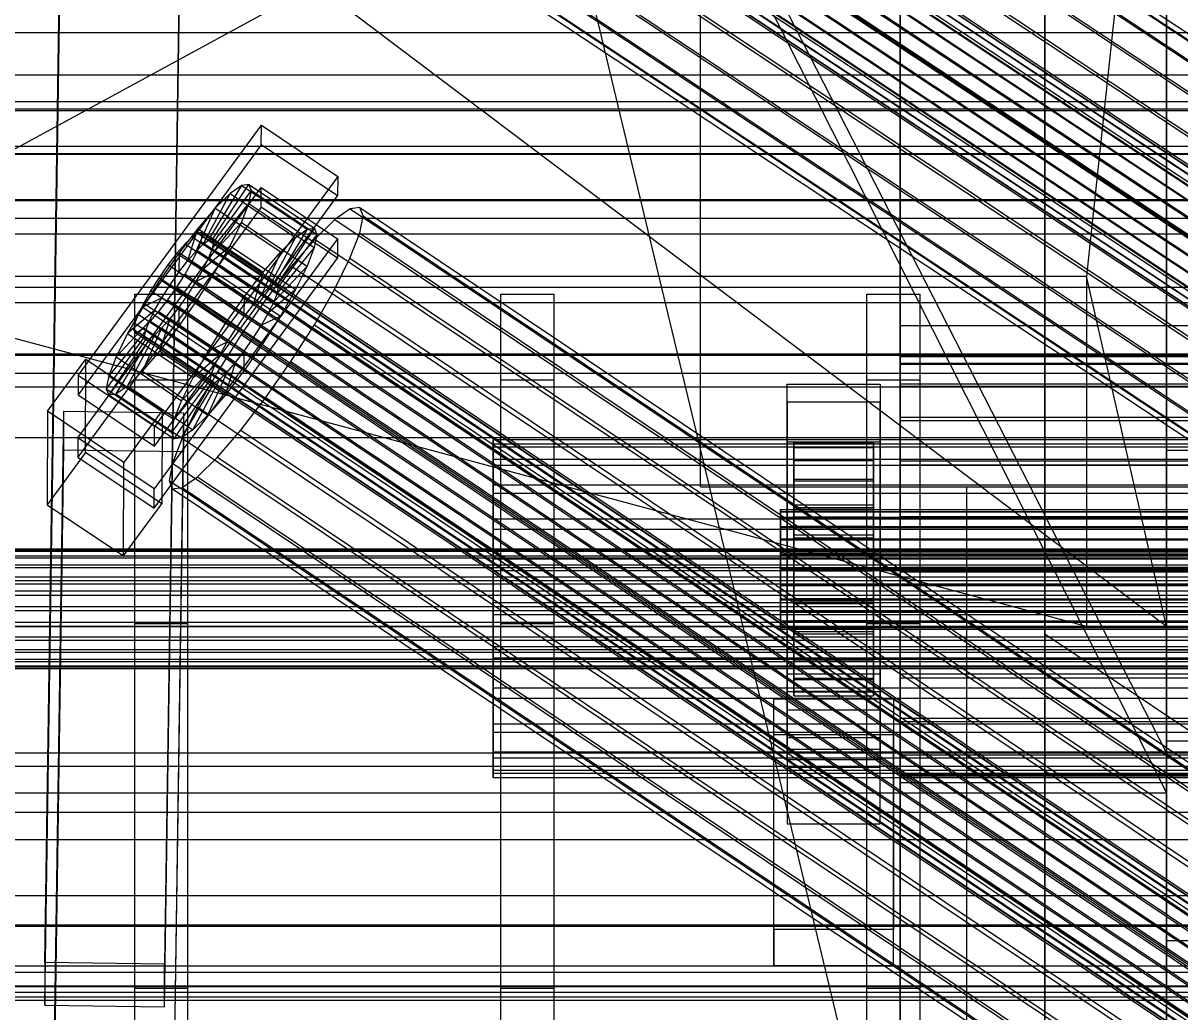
# Model space of a CAD drawing. Header units: millimetres. Extents: x -191664 to 191490, y -197311 to 10263.
# Drawn here: x -381.8 to -208, y -30528.9 to -30380.3 of the extents above; entities that cross this region are included whole.
import ezdxf

# ---------------------------------------------------------------- set-up
doc = ezdxf.new("R2010")
doc.units = ezdxf.units.MM
for name, color, linetype, lineweight in [('COTAS_USUARIO', 1, 'Continuous', 0), ('frontal_briquetadora', 7, 'Continuous', 0), ('frontal_C01', 7, 'Continuous', 0), ('frontal_C02', 7, 'Continuous', 0), ('frontal_C03', 7, 'Continuous', 0), ('frontal_mezcladora', 7, 'Continuous', 0), ('frontal_secador', 7, 'Continuous', 0), ('frontal_tolva', 7, 'Continuous', 0), ('frontal_tolva-C01', 7, 'Continuous', 0)]:
    doc.layers.add(name, color=color, linetype=linetype, lineweight=lineweight)
doc.dimstyles.new('PLANTA_100', dxfattribs={"dimtxt": 250, "dimasz": 150, "dimexe": 150, "dimexo": 80, "dimgap": 100, "dimtad": 1, "dimtih": 1, "dimtoh": 1, "dimdec": 1, "dimdsep": 46, "dimcen": 0.09, "dimclrd": 1, "dimclre": 1, "dimclrt": 1, "dimadec": 0, "dimazin": 0, "dimtfac": 1, "dimtdec": 4, "dimtofl": 0, "dimtmove": 0, "dimatfit": 3, "dimfxl": 1, "dimtolj": 1, "dimtzin": 0, "dimarcsym": 0})

# ---------------------------------------------------------------- blocks, each defined once
blk = doc.blocks.new('*D108')
at = {"layer": 'COTAS_USUARIO', "color": 1, "lineweight": -2, "transparency": 16777216}
for p, q in [((-80, -30400), (-1350, -30400)), ((-1200, -31850), (-1200, -30550)), ((-80, -32000), (-1350, -32000))]:
    blk.add_line(p, q, dxfattribs=at)
at = {"layer": 'COTAS_USUARIO', "color": 1, "transparency": 16777216}
for points in [[(-1225, -30550), (-1175, -30550), (-1200, -30400)], [(-1225, -31850), (-1175, -31850), (-1200, -32000)]]:
    blk.add_solid(points, dxfattribs=at)
at = {"layer": 'Defpoints', "color": 0, "transparency": 16777216}
for p in [(-1200, -30400), (0, -30400), (0, -32000)]:
    blk.add_point(p, dxfattribs=at)
blk = doc.blocks.new('*D109')
at = {"layer": 'COTAS_USUARIO', "color": 1, "lineweight": -2, "transparency": 16777216}
for p, q in [((-80, -28700), (-1350, -28700)), ((-1200, -31850), (-1200, -28850)), ((-80, -32000), (-1350, -32000))]:
    blk.add_line(p, q, dxfattribs=at)
at = {"layer": 'COTAS_USUARIO', "color": 1, "transparency": 16777216}
for points in [[(-1225, -28850), (-1175, -28850), (-1200, -28700)], [(-1225, -31850), (-1175, -31850), (-1200, -32000)]]:
    blk.add_solid(points, dxfattribs=at)
at = {"layer": 'Defpoints', "color": 0, "transparency": 16777216}
for p in [(-1200, -28700), (0, -28700), (0, -32000)]:
    blk.add_point(p, dxfattribs=at)
blk = doc.blocks.new('*D110')
at = {"layer": 'COTAS_USUARIO', "color": 1, "lineweight": -2, "transparency": 16777216}
for p, q in [((-80, -30350), (-1350, -30350)), ((-1200, -31850), (-1200, -30500)), ((-80, -32000), (-1350, -32000))]:
    blk.add_line(p, q, dxfattribs=at)
at = {"layer": 'COTAS_USUARIO', "color": 1, "transparency": 16777216}
for points in [[(-1225, -30500), (-1175, -30500), (-1200, -30350)], [(-1225, -31850), (-1175, -31850), (-1200, -32000)]]:
    blk.add_solid(points, dxfattribs=at)
at = {"layer": 'Defpoints', "color": 0, "transparency": 16777216}
for p in [(-1200, -30350), (0, -30350), (0, -32000)]:
    blk.add_point(p, dxfattribs=at)
blk = doc.blocks.new('*D111')
at = {"layer": 'COTAS_USUARIO', "color": 1, "lineweight": -2, "transparency": 16777216}
for p, q in [((-80, -27700), (-1350, -27700)), ((-1200, -31850), (-1200, -27850)), ((-80, -32000), (-1350, -32000))]:
    blk.add_line(p, q, dxfattribs=at)
at = {"layer": 'COTAS_USUARIO', "color": 1, "transparency": 16777216}
for points in [[(-1225, -27850), (-1175, -27850), (-1200, -27700)], [(-1225, -31850), (-1175, -31850), (-1200, -32000)]]:
    blk.add_solid(points, dxfattribs=at)
at = {"layer": 'Defpoints', "color": 0, "transparency": 16777216}
for p in [(-1200, -27700), (0, -27700), (0, -32000)]:
    blk.add_point(p, dxfattribs=at)
blk = doc.blocks.new('*D121')
at = {"layer": 'COTAS_USUARIO', "color": 1, "lineweight": -2, "transparency": 16777216}
for p, q in [((-80, -29000), (-1350, -29000)), ((-1200, -31850), (-1200, -29150)), ((-80, -32000), (-1350, -32000))]:
    blk.add_line(p, q, dxfattribs=at)
at = {"layer": 'COTAS_USUARIO', "color": 1, "transparency": 16777216}
for points in [[(-1225, -29150), (-1175, -29150), (-1200, -29000)], [(-1225, -31850), (-1175, -31850), (-1200, -32000)]]:
    blk.add_solid(points, dxfattribs=at)
at = {"layer": 'Defpoints', "color": 0, "transparency": 16777216}
for p in [(-1200, -29000), (0, -29000), (0, -32000)]:
    blk.add_point(p, dxfattribs=at)

msp = doc.modelspace()

# ---------------------------------------------------------------- linework, layer by layer
at = {"layer": 'frontal_briquetadora', "color": 9, "true_color": 0xb9c3c2}
for p, q in [((-430, -29820), (-223.45, -30680)), ((-210, -30680), (-210, -29820)), ((-430, -30060), (-210, -30490)), ((-430, -30060), (-210, -30496)), ((-210, -30060), (-210, -30490)), ((-210, -30060), (-210, -30496)), ((-210, -30680), (-210, -30260)), ((-210, -30496), (-210, -30260)), ((-210, -30471), (-430, -30305)), ((-210, -30305), (-418, -30418.33)), ((-210, -30305), (-222, -30418.33)), ((-210, -30471), (-210, -30305)), ((-210, -30680), (-210, -30305)), ((-210, -30305), (-210, -30496)), ((-210, -30365.89), (-210, -30381.1)), ((-210, -30381.1), (-210, -30394.76)), ((-210, -30394.76), (-210, -30406.68)), ((-430, -30407), (-188, -30407)), ((-210, -30406.68), (-210, -30416.67)), ((-210, -30416.67), (-210, -30424.6)), ((-418, -30418.33), (-222, -30418.33)), ((-222, -30471), (-418, -30418.33)), ((-222, -30418.33), (-222, -30471)), ((-210, -30471), (-222, -30418.33)), ((-210, -30424.6), (-210, -30430.35)), ((-210, -30430.35), (-210, -30433.83)), ((-210, -30433.83), (-210, -30435)), ((-430, -30471), (-210, -30471)), ((-210, -30471), (-418, -30471)), ((-222, -30471), (-418, -30471)), ((-222, -30471), (-210, -30471)), ((-210, -30471), (-210, -30680)), ((-210, -30471), (-210, -30496)), ((-210, -30490), (-430, -30490)), ((-430, -30496), (-210, -30496)), ((-210, -30496), (-210, -30680))]:
    msp.add_line(p, q, dxfattribs=at)
at = {"layer": 'frontal_briquetadora', "color": 8, "true_color": 0x6d7b83}
for p, q in [((-210, -30444.48), (-160, -30444.48)), ((-210, -30474.48), (-210, -30444.48)), ((-210, -30474.48), (-160, -30474.48)), ((-210, -30488.15), (-160, -30488.15)), ((-210, -30518.15), (-210, -30488.15)), ((-210, -30518.15), (-160, -30518.15))]:
    msp.add_line(p, q, dxfattribs=at)
at = {"layer": 'frontal_C01', "color": 251, "true_color": 0x586d65}
for p, q in [((-250, -28680.37), (-250, -31735.76)), ((-250, -31740.5), (-250, -28685.1))]:
    msp.add_line(p, q, dxfattribs=at)
at = {"layer": 'frontal_C01', "color": 252, "true_color": 0x83939a}
for p, q in [((-332.63, -30299.32), (-148.32, -30421.66)), ((-331.18, -30299.32), (-146.87, -30421.65)), ((-334.94, -30300.77), (-150.63, -30423.1)), ((-330.69, -30300.75), (-146.38, -30423.08)), ((-337.95, -30303.56), (-153.64, -30425.89)), ((-331.2, -30303.53), (-146.89, -30425.86)), ((-341.46, -30307.5), (-157.15, -30429.83)), ((-332.66, -30307.46), (-148.35, -30429.79)), ((-160.92, -30434.65), (-345.23, -30312.32)), ((-334.98, -30312.27), (-150.67, -30434.6)), ((-349, -30317.7), (-164.69, -30440.03)), ((-338, -30317.65), (-153.69, -30439.98)), ((-352.52, -30323.27), (-168.21, -30445.6)), ((-341.52, -30323.21), (-157.21, -30445.54)), ((-355.54, -30328.64), (-171.23, -30450.97)), ((-345.29, -30328.59), (-160.98, -30450.92)), ((-357.86, -30333.46), (-173.55, -30455.79)), ((-349.06, -30333.41), (-164.75, -30455.74)), ((-359.33, -30337.39), (-175.02, -30459.72)), ((-352.57, -30337.35), (-168.26, -30459.68)), ((-359.83, -30340.16), (-175.52, -30462.49)), ((-355.58, -30340.14), (-171.28, -30462.47)), ((-359.34, -30341.59), (-175.03, -30463.93)), ((-357.89, -30341.59), (-173.58, -30463.92))]:
    msp.add_line(p, q, dxfattribs=at)
at = {"layer": 'frontal_C01', "color": 9, "true_color": 0xbac6cb}
for p, q in [((-355.53, -30303.18), (-141.73, -30445.09)), ((-355.02, -30303.18), (-141.22, -30445.08)), ((-357.42, -30304.68), (-143.62, -30446.59)), ((-356.35, -30303.69), (-142.55, -30445.6)), ((-355.02, -30304.67), (-141.22, -30446.58)), ((-354.84, -30303.69), (-141.04, -30445.59)), ((-358.66, -30306.08), (-144.86, -30447.98)), ((-355.54, -30306.06), (-141.74, -30447.97)), ((-146.2, -30449.69), (-360, -30307.79)), ((-356.36, -30307.77), (-142.56, -30449.67)), ((-361.33, -30309.69), (-147.53, -30451.6)), ((-357.43, -30309.67), (-143.64, -30451.58)), ((-362.58, -30311.66), (-148.78, -30453.57)), ((-358.68, -30311.65), (-144.88, -30453.55)), ((-363.65, -30313.57), (-149.85, -30455.47)), ((-360.02, -30313.55), (-146.22, -30455.46)), ((-364.47, -30315.28), (-150.67, -30457.18)), ((-361.35, -30315.26), (-147.55, -30457.16)), ((-364.99, -30316.67), (-151.19, -30458.57)), ((-362.6, -30316.66), (-148.8, -30458.56)), ((-365.17, -30317.65), (-151.37, -30459.56)), ((-364.99, -30318.16), (-151.2, -30460.06)), ((-364.48, -30318.16), (-150.68, -30460.06)), ((-363.66, -30317.64), (-149.86, -30459.55))]:
    msp.add_line(p, q, dxfattribs=at)
at = {"layer": 'frontal_C01', "color": 139, "true_color": 0x354b57}
for p, q in [((-378.51, -30521.49), (-375.64, -30329.54)), ((-357.65, -30329.78), (-360.51, -30521.73)), ((-378.51, -30527.89), (-375.64, -30335.94)), ((-360.51, -30528.13), (-357.65, -30336.19)), ((-425, -30515.81), (425, -30515.81)), ((-360.51, -30521.73), (-378.51, -30521.49)), ((-378.51, -30521.49), (-378.51, -30527.89)), ((-360.51, -30528.13), (-360.51, -30521.73)), ((425, -30527.17), (-425, -30527.17)), ((-378.51, -30527.89), (-360.51, -30528.13))]:
    msp.add_line(p, q, dxfattribs=at)
at = {"layer": 'frontal_C01', "color": 139, "true_color": 0x345e4e}
for p, q in [((-228.3, -30363.01), (-228.3, -30675.19)), ((-228.3, -30680.88), (-228.3, -30368.7)), ((-228.3, -30368.7), (-130, -30433.94))]:
    msp.add_line(p, q, dxfattribs=at)
at = {"layer": 'frontal_C02', "color": 251, "true_color": 0x586d65}
for p, q in [((-250, -28976.99), (-250, -31767.54)), ((-250, -31772.31), (-250, -28981.77))]:
    msp.add_line(p, q, dxfattribs=at)
at = {"layer": 'frontal_C02', "color": 139, "true_color": 0x345e4e}
for p, q in [((-228.3, -30187.3), (-228.3, -30472.12)), ((-228.3, -30477.86), (-228.3, -30193.04)), ((-130, -30537.97), (-228.3, -30472.12)), ((-228.3, -30472.12), (-228.3, -30756.94)), ((-228.3, -30472.12), (-228.3, -30477.86)), ((-228.3, -30762.68), (-228.3, -30477.86)), ((-228.3, -30477.86), (-130, -30543.72))]:
    msp.add_line(p, q, dxfattribs=at)
at = {"layer": 'frontal_C02', "color": 139, "true_color": 0x354b57}
for p, q in [((-373.5, -30433.28), (-345.97, -30395.68)), ((-345.98, -30398.61), (-345.97, -30395.68)), ((-345.97, -30395.68), (-334.5, -30403.37)), ((-345.98, -30398.61), (-373.51, -30436.2)), ((-334.51, -30406.29), (-345.98, -30398.61)), ((-334.5, -30403.37), (-362.03, -30440.96)), ((-334.5, -30403.37), (-334.51, -30406.29)), ((-373.54, -30442.63), (-346.01, -30405.04)), ((-346.02, -30407.96), (-346.01, -30405.04)), ((-346.01, -30405.04), (-334.54, -30412.72)), ((-362.04, -30443.88), (-334.51, -30406.29)), ((-346.02, -30407.96), (-373.55, -30445.55)), ((-334.55, -30415.64), (-346.02, -30407.96)), ((-334.54, -30412.72), (-362.07, -30450.31)), ((-334.54, -30412.72), (-334.55, -30415.64)), ((-362.08, -30453.23), (-334.55, -30415.64)), ((-378.09, -30438.66), (-372.35, -30430.83)), ((-372.41, -30444.86), (-372.35, -30430.83)), ((-372.35, -30430.83), (-360.88, -30438.52)), ((-373.5, -30433.28), (-373.51, -30436.2)), ((-362.03, -30440.96), (-373.5, -30433.28)), ((-373.51, -30436.2), (-362.04, -30443.88)), ((-378.51, -30632.41), (-375.64, -30438.64)), ((-378.09, -30438.66), (-378.14, -30452.69)), ((-366.62, -30446.35), (-378.09, -30438.66)), ((-375.64, -30444.49), (-375.64, -30438.64)), ((-375.64, -30438.64), (-357.65, -30438.89)), ((-360.88, -30438.52), (-366.62, -30446.35)), ((-360.88, -30438.52), (-360.94, -30452.54)), ((-357.65, -30438.89), (-360.51, -30632.65)), ((-357.65, -30438.89), (-357.65, -30444.73)), ((-362.04, -30443.88), (-362.03, -30440.96)), ((-373.54, -30442.63), (-373.55, -30445.55)), ((-362.07, -30450.31), (-373.54, -30442.63)), ((-378.51, -30638.26), (-375.64, -30444.49)), ((-372.41, -30444.86), (-378.14, -30452.69)), ((-357.65, -30444.73), (-375.64, -30444.49)), ((-373.55, -30445.55), (-362.08, -30453.23)), ((-360.94, -30452.54), (-372.41, -30444.86)), ((-360.51, -30638.5), (-357.65, -30444.73)), ((-366.68, -30460.38), (-366.62, -30446.35)), ((-362.08, -30453.23), (-362.07, -30450.31)), ((-366.68, -30460.38), (-360.94, -30452.54)), ((-378.14, -30452.69), (-366.68, -30460.38))]:
    msp.add_line(p, q, dxfattribs=at)
at = {"layer": 'frontal_C02', "color": 155, "true_color": 0x617580}
for p, q in [((-353.89, -30412.96), (-348.92, -30404.72)), ((-353.38, -30412.89), (-347.84, -30404.57)), ((-353.21, -30413.33), (-347.47, -30405.5)), ((-348.92, -30404.72), (-350.65, -30405.93)), ((-347.84, -30404.57), (-348.92, -30404.72)), ((-348.92, -30404.72), (-339.09, -30411.3)), ((-347.85, -30407.45), (-347.47, -30405.5)), ((-347.84, -30404.57), (-338.01, -30411.16)), ((-347.47, -30405.5), (-347.84, -30404.57)), ((-347.47, -30405.5), (-337.64, -30412.09)), ((-354.71, -30413.54), (-350.65, -30405.93)), ((-350.65, -30405.93), (-352.9, -30408.13)), ((-350.65, -30405.93), (-340.82, -30412.52)), ((-355.78, -30414.58), (-352.9, -30408.13)), ((-352.9, -30408.13), (-355.53, -30411.17)), ((-353.38, -30414.25), (-347.85, -30407.45)), ((-352.9, -30408.13), (-343.07, -30414.72)), ((-348.94, -30410.27), (-347.85, -30407.45)), ((-347.85, -30407.45), (-338.02, -30414.03)), ((-353.9, -30415.59), (-348.94, -30410.27)), ((-350.68, -30413.79), (-348.94, -30410.27)), ((-348.94, -30410.27), (-339.11, -30416.86)), ((-355.53, -30411.17), (-358.34, -30414.83)), ((-357.02, -30416.02), (-355.53, -30411.17)), ((-355.53, -30411.17), (-345.7, -30417.75)), ((-340.82, -30412.52), (-344.88, -30420.12)), ((-339.09, -30411.3), (-344.06, -30419.55)), ((-338.01, -30411.16), (-343.55, -30419.48)), ((-337.64, -30412.09), (-343.38, -30419.92)), ((-343.07, -30414.72), (-340.82, -30412.52)), ((-340.82, -30412.52), (-339.09, -30411.3)), ((-339.09, -30411.3), (-338.01, -30411.16)), ((-337.64, -30412.09), (-338.02, -30414.03)), ((-338.01, -30411.16), (-337.64, -30412.09)), ((-355.78, -30414.58), (-354.71, -30413.54)), ((-354.72, -30417.26), (-350.68, -30413.79)), ((-354.71, -30413.54), (-353.89, -30412.96)), ((-344.88, -30420.12), (-354.71, -30413.54)), ((-353.38, -30414.25), (-353.9, -30415.59)), ((-353.89, -30412.96), (-353.38, -30412.89)), ((-344.06, -30419.55), (-353.89, -30412.96)), ((-343.55, -30419.48), (-353.38, -30412.89)), ((-353.38, -30412.89), (-353.21, -30413.33)), ((-353.21, -30413.33), (-353.38, -30414.25)), ((-343.55, -30420.84), (-353.38, -30414.25)), ((-343.38, -30419.92), (-353.21, -30413.33)), ((-352.94, -30417.75), (-350.68, -30413.79)), ((-350.68, -30413.79), (-340.85, -30420.37)), ((-338.02, -30414.03), (-343.55, -30420.84)), ((-338.02, -30414.03), (-339.11, -30416.86)), ((-358.34, -30414.83), (-361.17, -30418.87)), ((-358.34, -30414.83), (-358.36, -30417.75)), ((-358.36, -30417.75), (-357.02, -30416.02)), ((-348.52, -30421.42), (-358.34, -30414.83)), ((-357.02, -30416.02), (-355.78, -30414.58)), ((-347.19, -30422.6), (-357.02, -30416.02)), ((-345.95, -30421.17), (-355.78, -30414.58)), ((-353.9, -30415.59), (-354.72, -30417.26)), ((-344.07, -30422.18), (-353.9, -30415.59)), ((-343.07, -30414.72), (-345.95, -30421.17)), ((-345.7, -30417.75), (-343.07, -30414.72)), ((-359.69, -30419.67), (-358.36, -30417.75)), ((-358.36, -30417.75), (-348.53, -30424.34)), ((-354.72, -30417.26), (-355.8, -30419.14)), ((-355.8, -30419.14), (-352.94, -30417.75)), ((-355.57, -30421.9), (-352.94, -30417.75)), ((-344.9, -30423.84), (-354.72, -30417.26)), ((-352.94, -30417.75), (-343.11, -30424.34)), ((-348.52, -30421.42), (-345.7, -30417.75)), ((-345.7, -30417.75), (-347.19, -30422.6)), ((-339.11, -30416.86), (-344.07, -30422.18)), ((-339.11, -30416.86), (-340.85, -30420.37)), ((-361.17, -30418.87), (-363.8, -30423.01)), ((-359.69, -30419.67), (-361.17, -30418.87)), ((-361.17, -30418.87), (-351.34, -30425.46)), ((-355.8, -30419.14), (-357.04, -30421.1)), ((-345.97, -30425.72), (-355.8, -30419.14)), ((-344.06, -30419.55), (-344.88, -30420.12)), ((-343.55, -30419.48), (-344.06, -30419.55)), ((-343.38, -30419.92), (-343.55, -30419.48)), ((-360.94, -30421.63), (-359.69, -30419.67)), ((-349.86, -30426.25), (-359.69, -30419.67)), ((-357.04, -30421.1), (-358.38, -30423.01)), ((-357.04, -30421.1), (-355.57, -30421.9)), ((-347.21, -30427.68), (-357.04, -30421.1)), ((-345.95, -30421.17), (-347.19, -30422.6)), ((-344.88, -30420.12), (-345.95, -30421.17)), ((-340.85, -30420.37), (-344.9, -30423.84)), ((-344.07, -30422.18), (-343.55, -30420.84)), ((-343.55, -30420.84), (-343.38, -30419.92)), ((-340.85, -30420.37), (-343.11, -30424.34)), ((-363.8, -30423.01), (-366.06, -30426.98)), ((-360.94, -30421.63), (-363.8, -30423.01)), ((-363.8, -30423.01), (-353.97, -30429.6)), ((-362.01, -30423.51), (-360.94, -30421.63)), ((-351.11, -30428.21), (-360.94, -30421.63)), ((-358.38, -30423.01), (-359.71, -30424.75)), ((-358.39, -30425.94), (-355.57, -30421.9)), ((-358.38, -30423.01), (-358.39, -30425.94)), ((-348.55, -30429.6), (-358.38, -30423.01)), ((-355.57, -30421.9), (-345.74, -30428.48)), ((-351.34, -30425.46), (-348.52, -30421.42)), ((-348.53, -30424.34), (-348.52, -30421.42)), ((-347.19, -30422.6), (-348.53, -30424.34)), ((-344.9, -30423.84), (-344.07, -30422.18)), ((-362.01, -30423.51), (-366.06, -30426.98)), ((-362.83, -30425.17), (-362.01, -30423.51)), ((-352.18, -30430.09), (-362.01, -30423.51)), ((-359.71, -30424.75), (-361.21, -30429.6)), ((-359.71, -30424.75), (-360.96, -30426.18)), ((-349.88, -30431.33), (-359.71, -30424.75)), ((-348.53, -30424.34), (-349.86, -30426.25)), ((-345.97, -30425.72), (-344.9, -30423.84)), ((-343.11, -30424.34), (-345.97, -30425.72)), ((-343.11, -30424.34), (-345.74, -30428.48)), ((-363.35, -30426.51), (-368.89, -30433.32)), ((-362.83, -30425.17), (-367.79, -30430.49)), ((-360.96, -30426.18), (-363.84, -30432.63)), ((-363.53, -30427.43), (-363.35, -30426.51)), ((-363.35, -30426.51), (-362.83, -30425.17)), ((-353.52, -30433.1), (-363.35, -30426.51)), ((-353, -30431.76), (-362.83, -30425.17)), ((-360.96, -30426.18), (-362.03, -30427.23)), ((-361.21, -30429.6), (-358.39, -30425.94)), ((-351.13, -30432.77), (-360.96, -30426.18)), ((-358.39, -30425.94), (-348.56, -30432.52)), ((-353.97, -30429.6), (-351.34, -30425.46)), ((-351.34, -30425.46), (-349.86, -30426.25)), ((-349.86, -30426.25), (-351.11, -30428.21)), ((-347.21, -30427.68), (-345.97, -30425.72)), ((-363.53, -30427.43), (-369.27, -30435.26)), ((-363.36, -30427.87), (-368.9, -30436.19)), ((-362.84, -30427.8), (-367.82, -30436.05)), ((-366.06, -30426.98), (-367.79, -30430.49)), ((-362.03, -30427.23), (-366.09, -30434.83)), ((-366.06, -30426.98), (-356.23, -30433.56)), ((-363.36, -30427.87), (-363.53, -30427.43)), ((-353.7, -30434.02), (-363.53, -30427.43)), ((-362.84, -30427.8), (-363.36, -30427.87)), ((-353.53, -30434.46), (-363.36, -30427.87)), ((-362.03, -30427.23), (-362.84, -30427.8)), ((-353.01, -30434.39), (-362.84, -30427.8)), ((-352.2, -30433.81), (-362.03, -30427.23)), ((-353.97, -30429.6), (-351.11, -30428.21)), ((-351.11, -30428.21), (-352.18, -30430.09)), ((-348.55, -30429.6), (-347.21, -30427.68)), ((-345.74, -30428.48), (-347.21, -30427.68)), ((-363.84, -30432.63), (-361.21, -30429.6)), ((-361.21, -30429.6), (-351.38, -30436.18)), ((-356.23, -30433.56), (-353.97, -30429.6)), ((-349.88, -30431.33), (-348.55, -30429.6)), ((-345.74, -30428.48), (-348.56, -30432.52)), ((-348.56, -30432.52), (-348.55, -30429.6)), ((-367.79, -30430.49), (-368.89, -30433.32)), ((-367.79, -30430.49), (-357.96, -30437.08)), ((-357.96, -30437.08), (-353, -30431.76)), ((-356.23, -30433.56), (-352.18, -30430.09)), ((-353, -30431.76), (-353.52, -30433.1)), ((-352.18, -30430.09), (-353, -30431.76)), ((-351.38, -30436.18), (-349.88, -30431.33)), ((-351.13, -30432.77), (-349.88, -30431.33)), ((-368.89, -30433.32), (-369.27, -30435.26)), ((-368.89, -30433.32), (-359.06, -30439.9)), ((-366.09, -30434.83), (-363.84, -30432.63)), ((-363.84, -30432.63), (-354.01, -30439.22)), ((-359.06, -30439.9), (-353.52, -30433.1)), ((-354.01, -30439.22), (-351.13, -30432.77)), ((-353.52, -30433.1), (-353.7, -30434.02)), ((-352.2, -30433.81), (-351.13, -30432.77)), ((-348.56, -30432.52), (-351.38, -30436.18)), ((-367.82, -30436.05), (-366.09, -30434.83)), ((-366.09, -30434.83), (-356.26, -30441.42)), ((-359.44, -30441.85), (-353.7, -30434.02)), ((-359.07, -30442.78), (-353.53, -30434.46)), ((-357.99, -30442.63), (-353.01, -30434.39)), ((-357.96, -30437.08), (-356.23, -30433.56)), ((-356.26, -30441.42), (-352.2, -30433.81)), ((-353.7, -30434.02), (-353.53, -30434.46)), ((-353.53, -30434.46), (-353.01, -30434.39)), ((-353.01, -30434.39), (-352.2, -30433.81)), ((-369.27, -30435.26), (-368.9, -30436.19)), ((-369.27, -30435.26), (-359.44, -30441.85)), ((-368.9, -30436.19), (-367.82, -30436.05)), ((-368.9, -30436.19), (-359.07, -30442.78)), ((-367.82, -30436.05), (-357.99, -30442.63)), ((-351.38, -30436.18), (-354.01, -30439.22)), ((-359.06, -30439.9), (-357.96, -30437.08)), ((-359.44, -30441.85), (-359.06, -30439.9)), ((-354.01, -30439.22), (-356.26, -30441.42)), ((-359.07, -30442.78), (-359.44, -30441.85)), ((-356.26, -30441.42), (-357.99, -30442.63)), ((-357.99, -30442.63), (-359.07, -30442.78))]:
    msp.add_line(p, q, dxfattribs=at)
at = {"layer": 'frontal_C02', "color": 252, "true_color": 0x83939a}
for p, q in [((-332.63, -30408.22), (-334.94, -30409.85)), ((-331.18, -30408.03), (-332.63, -30408.22)), ((-332.63, -30408.22), (-148.32, -30531.71)), ((-330.69, -30409.27), (-331.18, -30408.03)), ((-331.18, -30408.03), (-146.87, -30531.51)), ((-334.94, -30409.85), (-337.95, -30412.79)), ((-334.94, -30409.85), (-150.63, -30533.33)), ((-331.2, -30411.87), (-330.69, -30409.27)), ((-330.69, -30409.27), (-146.38, -30532.75)), ((-332.66, -30415.65), (-331.2, -30411.87)), ((-331.2, -30411.87), (-146.89, -30535.35)), ((-337.95, -30412.79), (-341.46, -30416.84)), ((-337.95, -30412.79), (-153.64, -30536.27)), ((-334.98, -30420.35), (-332.66, -30415.65)), ((-332.66, -30415.65), (-148.35, -30539.13)), ((-341.46, -30416.84), (-345.23, -30421.74)), ((-341.46, -30416.84), (-157.15, -30540.33)), ((-338, -30425.65), (-334.98, -30420.35)), ((-334.98, -30420.35), (-150.67, -30543.83)), ((-345.23, -30421.74), (-349, -30427.14)), ((-160.92, -30545.22), (-345.23, -30421.74)), ((-341.52, -30431.19), (-338, -30425.65)), ((-338, -30425.65), (-153.69, -30549.13)), ((-349, -30427.14), (-352.52, -30432.68)), ((-349, -30427.14), (-164.69, -30550.63)), ((-345.29, -30436.59), (-341.52, -30431.19)), ((-341.52, -30431.19), (-157.21, -30554.67)), ((-352.52, -30432.68), (-355.54, -30437.98)), ((-352.52, -30432.68), (-168.21, -30556.17)), ((-349.06, -30441.48), (-345.29, -30436.59)), ((-345.29, -30436.59), (-160.98, -30560.07)), ((-355.54, -30437.98), (-357.86, -30442.68)), ((-355.54, -30437.98), (-171.23, -30561.46)), ((-352.57, -30445.54), (-349.06, -30441.48)), ((-349.06, -30441.48), (-164.75, -30564.97)), ((-357.86, -30442.68), (-359.33, -30446.46)), ((-357.86, -30442.68), (-173.55, -30566.16)), ((-311.15, -30444), (-311.15, -30442.91)), ((-311.15, -30442.91), (-311.15, -30443.54)), ((-311.15, -30442.91), (311.15, -30442.91)), ((-311.15, -30443.54), (-311.15, -30445.87)), ((-311.15, -30443.54), (311.15, -30443.54)), ((-355.58, -30448.48), (-352.57, -30445.54)), ((-352.57, -30445.54), (-168.26, -30569.02)), ((-311.15, -30446.75), (-311.15, -30444)), ((-311.15, -30444), (311.15, -30444)), ((-359.33, -30446.46), (-359.83, -30449.06)), ((-359.33, -30446.46), (-175.02, -30569.94)), ((-311.15, -30445.87), (-311.15, -30449.72)), ((-311.15, -30445.87), (311.15, -30445.87)), ((-311.15, -30450.97), (-311.15, -30446.75)), ((-311.15, -30446.75), (311.15, -30446.75)), ((-359.83, -30449.06), (-359.34, -30450.3)), ((-359.83, -30449.06), (-175.52, -30572.54)), ((-357.89, -30450.1), (-355.58, -30448.48)), ((-355.58, -30448.48), (-171.28, -30571.96)), ((-359.34, -30450.3), (-357.89, -30450.1)), ((-359.34, -30450.3), (-175.03, -30573.78)), ((-357.89, -30450.1), (-173.58, -30573.59)), ((-311.15, -30449.72), (-311.15, -30454.83)), ((-311.15, -30449.72), (311.15, -30449.72)), ((-311.15, -30456.36), (-311.15, -30450.97)), ((-311.15, -30450.97), (311.15, -30450.97)), ((-311.15, -30454.83), (-311.15, -30460.87)), ((-311.15, -30454.83), (311.15, -30454.83)), ((-311.15, -30462.57), (-311.15, -30456.36)), ((-311.15, -30456.36), (311.15, -30456.36)), ((-311.15, -30460.87), (-311.15, -30467.41)), ((311.15, -30460.87), (-311.15, -30460.87)), ((-311.15, -30469.17), (-311.15, -30462.57)), ((-311.15, -30462.57), (311.15, -30462.57)), ((-311.15, -30467.41), (-311.15, -30474.01)), ((-311.15, -30467.41), (311.15, -30467.41)), ((-311.15, -30475.71), (-311.15, -30469.17)), ((-311.15, -30469.17), (311.15, -30469.17)), ((-311.15, -30474.01), (-311.15, -30480.22)), ((-311.15, -30474.01), (311.15, -30474.01)), ((-311.15, -30481.75), (-311.15, -30475.71)), ((-311.15, -30475.71), (311.15, -30475.71)), ((-311.15, -30480.22), (-311.15, -30485.62)), ((-311.15, -30480.22), (311.15, -30480.22)), ((-311.15, -30486.87), (-311.15, -30481.75)), ((-311.15, -30481.75), (311.15, -30481.75)), ((-311.15, -30485.62), (-311.15, -30489.83)), ((-311.15, -30485.62), (311.15, -30485.62)), ((-311.15, -30490.72), (-311.15, -30486.87)), ((-311.15, -30486.87), (311.15, -30486.87)), ((-311.15, -30489.83), (-311.15, -30492.58)), ((-311.15, -30489.83), (311.15, -30489.83)), ((-311.15, -30493.04), (-311.15, -30490.72)), ((-311.15, -30490.72), (311.15, -30490.72)), ((-311.15, -30492.58), (-311.15, -30493.68)), ((-311.15, -30492.58), (311.15, -30492.58)), ((-311.15, -30493.68), (-311.15, -30493.04)), ((-311.15, -30493.04), (311.15, -30493.04)), ((-311.15, -30493.68), (311.15, -30493.68))]:
    msp.add_line(p, q, dxfattribs=at)
at = {"layer": 'frontal_C02', "color": 9, "true_color": 0xbac6cb}
for p, q in [((-356.35, -30412.44), (-357.42, -30413.48)), ((-355.53, -30411.87), (-356.35, -30412.44)), ((-356.35, -30412.44), (-142.55, -30555.68)), ((-355.02, -30411.8), (-355.53, -30411.87)), ((-355.53, -30411.87), (-141.73, -30555.11)), ((-354.84, -30412.24), (-355.02, -30411.8)), ((-355.02, -30411.8), (-141.22, -30555.04)), ((-355.02, -30413.16), (-354.84, -30412.24)), ((-354.84, -30412.24), (-141.04, -30555.48)), ((-357.42, -30413.48), (-358.66, -30414.92)), ((-357.42, -30413.48), (-143.62, -30556.72)), ((-355.54, -30414.5), (-355.02, -30413.16)), ((-355.02, -30413.16), (-141.22, -30556.4)), ((-358.66, -30414.92), (-360, -30416.65)), ((-358.66, -30414.92), (-144.86, -30558.16)), ((-356.36, -30416.16), (-355.54, -30414.5)), ((-355.54, -30414.5), (-141.74, -30557.74)), ((-360, -30416.65), (-361.33, -30418.57)), ((-146.2, -30559.9), (-360, -30416.65)), ((-357.43, -30418.04), (-356.36, -30416.16)), ((-356.36, -30416.16), (-142.56, -30559.4)), ((-361.33, -30418.57), (-362.58, -30420.53)), ((-361.33, -30418.57), (-147.53, -30561.81)), ((-358.68, -30420), (-357.43, -30418.04)), ((-357.43, -30418.04), (-143.64, -30561.28)), ((-362.58, -30420.53), (-363.65, -30422.41)), ((-362.58, -30420.53), (-148.78, -30563.77)), ((-360.02, -30421.92), (-358.68, -30420)), ((-358.68, -30420), (-144.88, -30563.24)), ((-363.65, -30422.41), (-364.47, -30424.07)), ((-363.65, -30422.41), (-149.85, -30565.65)), ((-361.35, -30423.65), (-360.02, -30421.92)), ((-360.02, -30421.92), (-146.22, -30565.16)), ((-364.47, -30424.07), (-364.99, -30425.41)), ((-364.47, -30424.07), (-150.67, -30567.32)), ((-362.6, -30425.09), (-361.35, -30423.65)), ((-361.35, -30423.65), (-147.55, -30566.89)), ((-364.99, -30425.41), (-365.17, -30426.33)), ((-365.17, -30426.33), (-364.99, -30426.77)), ((-365.17, -30426.33), (-151.37, -30569.58)), ((-364.99, -30425.41), (-151.19, -30568.65)), ((-364.48, -30426.7), (-363.66, -30426.13)), ((-363.66, -30426.13), (-362.6, -30425.09)), ((-363.66, -30426.13), (-149.86, -30569.37)), ((-362.6, -30425.09), (-148.8, -30568.33)), ((-364.99, -30426.77), (-364.48, -30426.7)), ((-364.99, -30426.77), (-151.2, -30570.02)), ((-364.48, -30426.7), (-150.68, -30569.95)), ((-440, -30459.3), (440, -30459.3)), ((-440, -30459.52), (440, -30459.52)), ((-440, -30459.68), (440, -30459.68)), ((-440, -30460.35), (440, -30460.35)), ((-440, -30460.66), (440, -30460.66)), ((-440, -30461.71), (440, -30461.71)), ((-440, -30462.15), (440, -30462.15)), ((-440, -30463.52), (440, -30463.52)), ((-440, -30464.07), (440, -30464.07)), ((440, -30465.66), (-440, -30465.66)), ((-440, -30466.27), (440, -30466.27)), ((-440, -30467.98), (440, -30467.98)), ((-440, -30468.6), (440, -30468.6)), ((-440, -30470.32), (440, -30470.32)), ((-440, -30470.92), (440, -30470.92)), ((-440, -30472.52), (440, -30472.52)), ((-440, -30473.06), (440, -30473.06)), ((-440, -30474.43), (440, -30474.43)), ((-440, -30474.87), (440, -30474.87)), ((-440, -30475.92), (440, -30475.92)), ((-440, -30476.24), (440, -30476.24)), ((-440, -30476.9), (440, -30476.9)), ((-440, -30477.06), (440, -30477.06)), ((-440, -30477.29), (440, -30477.29))]:
    msp.add_line(p, q, dxfattribs=at)
at = {"layer": 'frontal_C03', "color": 251, "true_color": 0x586d65}
for p, q in [((-250, -28596.31), (-250, -31246.31)), ((-250, -31251.12), (-250, -28601.12))]:
    msp.add_line(p, q, dxfattribs=at)
at = {"layer": 'frontal_C03', "color": 139, "true_color": 0x345e4e}
for p, q in [((-250, -30425.81), (-250, -30161.89)), ((-250, -30431.59), (-250, -30167.67)), ((-250, -30689.74), (-250, -30425.81)), ((0, -30425.81), (-250, -30425.81)), ((-250, -30425.81), (-250, -30431.59)), ((-250, -30695.51), (-250, -30431.59)), ((-250, -30431.59), (0, -30431.59))]:
    msp.add_line(p, q, dxfattribs=at)
at = {"layer": 'frontal_C03', "color": 252, "true_color": 0x83939a}
for p, q in [((-250, -30431.59), (-250, -30430.41)), ((-250, -30430.41), (-250, -30431.41)), ((-250, -30430.41), (250, -30430.41)), ((-250, -30431.41), (-250, -30434.52)), ((-250, -30431.41), (250, -30431.41)), ((-250, -30434.87), (-250, -30431.59)), ((-250, -30431.59), (250, -30431.59)), ((-250, -30434.52), (-250, -30439.54)), ((-250, -30434.52), (250, -30434.52)), ((-250, -30440.03), (-250, -30434.87)), ((-250, -30434.87), (250, -30434.87)), ((-250, -30439.54), (-250, -30446.11)), ((-250, -30439.54), (250, -30439.54)), ((-250, -30446.71), (-250, -30440.03)), ((-250, -30440.03), (250, -30440.03)), ((-250, -30446.11), (-250, -30453.79)), ((-250, -30446.11), (250, -30446.11)), ((-250, -30454.46), (-250, -30446.71)), ((-250, -30446.71), (250, -30446.71)), ((-250, -30453.79), (-250, -30462.06)), ((250, -30453.79), (-250, -30453.79)), ((-250, -30462.76), (-250, -30454.46)), ((-250, -30454.46), (250, -30454.46)), ((-250, -30462.06), (-250, -30470.35)), ((-250, -30462.06), (250, -30462.06)), ((-250, -30471.03), (-250, -30462.76)), ((-250, -30462.76), (250, -30462.76)), ((-250, -30470.35), (-250, -30478.11)), ((-250, -30470.35), (250, -30470.35)), ((-250, -30478.71), (-250, -30471.03)), ((-250, -30471.03), (250, -30471.03)), ((-250, -30478.11), (-250, -30484.79)), ((-250, -30478.11), (250, -30478.11)), ((-250, -30485.28), (-250, -30478.71)), ((-250, -30478.71), (250, -30478.71)), ((-250, -30484.79), (-250, -30489.95)), ((-250, -30484.79), (250, -30484.79)), ((-250, -30490.29), (-250, -30485.28)), ((-250, -30485.28), (250, -30485.28)), ((-250, -30489.95), (-250, -30493.23)), ((-250, -30489.95), (250, -30489.95)), ((-250, -30493.41), (-250, -30490.29)), ((-250, -30490.29), (250, -30490.29)), ((-250, -30493.23), (-250, -30494.41)), ((-250, -30493.23), (250, -30493.23)), ((-250, -30494.41), (-250, -30493.41)), ((-250, -30493.41), (250, -30493.41)), ((-250, -30494.41), (250, -30494.41))]:
    msp.add_line(p, q, dxfattribs=at)
at = {"layer": 'frontal_C03', "color": 139, "true_color": 0x354b57}
for p, q in [((-267, -30437.3), (-267, -30434.6)), ((-267, -30434.6), (-253, -30434.6)), ((-267, -30480.83), (-267, -30434.6)), ((-253, -30434.6), (-253, -30437.3)), ((-253, -30434.6), (-253, -30480.83)), ((-253, -30437.3), (-267, -30437.3)), ((-267, -30437.3), (-267, -30483.52)), ((-253, -30483.52), (-253, -30437.3)), ((-267, -30445.91), (-267, -30443.22)), ((-267, -30443.22), (-253, -30443.22)), ((-267, -30489.45), (-267, -30443.22)), ((-253, -30443.22), (-253, -30445.91)), ((-253, -30443.22), (-253, -30489.45)), ((-253, -30445.91), (-267, -30445.91)), ((-267, -30445.91), (-267, -30492.14)), ((-253, -30492.14), (-253, -30445.91)), ((-267, -30491.02), (-267, -30478.1)), ((-267, -30478.1), (-253, -30478.1)), ((-267, -30487.73), (-267, -30478.1)), ((-253, -30478.1), (-253, -30491.02)), ((-253, -30478.1), (-253, -30487.73)), ((-269, -30487.25), (-269, -30481.87)), ((-269, -30481.87), (-251, -30481.87)), ((-269, -30516.54), (-269, -30481.87)), ((-253, -30480.83), (-267, -30480.83)), ((-267, -30480.83), (-267, -30483.52)), ((-253, -30483.52), (-253, -30480.83)), ((-251, -30481.87), (-251, -30487.25)), ((-251, -30481.87), (-251, -30516.54)), ((-267, -30483.52), (-253, -30483.52)), ((-251, -30487.25), (-269, -30487.25)), ((-269, -30521.92), (-269, -30487.25)), ((-251, -30521.92), (-251, -30487.25)), ((-253, -30487.73), (-267, -30487.73)), ((-267, -30487.73), (-267, -30500.65)), ((-253, -30500.65), (-253, -30487.73)), ((-253, -30489.45), (-267, -30489.45)), ((-267, -30489.45), (-267, -30492.14)), ((-253, -30492.14), (-253, -30489.45)), ((-253, -30491.02), (-267, -30491.02)), ((-267, -30491.02), (-267, -30500.65)), ((-267, -30492.14), (-253, -30492.14)), ((-253, -30500.65), (-253, -30491.02)), ((-267, -30500.65), (-253, -30500.65)), ((-450, -30511.43), (450, -30511.43)), ((-251, -30516.54), (-269, -30516.54)), ((-269, -30516.54), (-269, -30521.92)), ((-251, -30521.92), (-251, -30516.54)), ((-269, -30521.92), (-251, -30521.92)), ((450, -30522.98), (-450, -30522.98)), ((450, -30525.11), (-450, -30525.11))]:
    msp.add_line(p, q, dxfattribs=at)
at = {"layer": 'frontal_C03', "color": 155, "true_color": 0x617580}
for p, q in [((-266, -30453.41), (-266, -30443.41)), ((-266, -30443.41), (-266, -30444)), ((-266, -30443.41), (-254, -30443.41)), ((-266, -30444.11), (-266, -30443.41)), ((-254, -30444), (-254, -30443.41)), ((-254, -30443.41), (-254, -30453.41)), ((-254, -30443.41), (-254, -30444.11)), ((-266, -30453.69), (-266, -30444)), ((-266, -30444), (-266, -30445.85)), ((-266, -30444), (-254, -30444)), ((-266, -30453.74), (-266, -30444.11)), ((-266, -30444.11), (-254, -30444.11)), ((-266, -30446.06), (-266, -30444.11)), ((-254, -30445.85), (-254, -30444)), ((-254, -30444), (-254, -30453.69)), ((-254, -30444.11), (-254, -30453.74)), ((-254, -30444.11), (-254, -30446.06)), ((-266, -30454.57), (-266, -30445.85)), ((-266, -30445.85), (-266, -30448.83)), ((-266, -30445.85), (-254, -30445.85)), ((-266, -30454.66), (-266, -30446.06)), ((-266, -30446.06), (-254, -30446.06)), ((-266, -30449.12), (-266, -30446.06)), ((-254, -30448.83), (-254, -30445.85)), ((-254, -30445.85), (-254, -30454.57)), ((-254, -30446.06), (-254, -30454.66)), ((-254, -30446.06), (-254, -30449.12)), ((-266, -30455.98), (-266, -30448.83)), ((-266, -30448.83), (-266, -30452.73)), ((-266, -30448.83), (-254, -30448.83)), ((-266, -30456.11), (-266, -30449.12)), ((-266, -30449.12), (-254, -30449.12)), ((-266, -30453.09), (-266, -30449.12)), ((-254, -30452.73), (-254, -30448.83)), ((-254, -30448.83), (-254, -30455.98)), ((-254, -30449.12), (-254, -30456.11)), ((-254, -30449.12), (-254, -30453.09)), ((-266, -30457.82), (-266, -30452.73)), ((-266, -30452.73), (-266, -30457.29)), ((-266, -30452.73), (-254, -30452.73)), ((-266, -30457.99), (-266, -30453.09)), ((-266, -30453.09), (-254, -30453.09)), ((-266, -30457.69), (-266, -30453.09)), ((-266, -30453.69), (-266, -30453.41)), ((-254, -30453.41), (-266, -30453.41)), ((-266, -30453.41), (-266, -30453.74)), ((-266, -30454.57), (-266, -30453.69)), ((-254, -30453.69), (-266, -30453.69)), ((-254, -30453.74), (-266, -30453.74)), ((-266, -30453.74), (-266, -30454.66)), ((-254, -30457.29), (-254, -30452.73)), ((-254, -30452.73), (-254, -30457.82)), ((-254, -30453.09), (-254, -30457.99)), ((-254, -30453.09), (-254, -30457.69)), ((-254, -30453.41), (-254, -30453.69)), ((-254, -30453.74), (-254, -30453.41)), ((-254, -30453.69), (-254, -30454.57)), ((-254, -30454.66), (-254, -30453.74)), ((-266, -30455.98), (-266, -30454.57)), ((-254, -30454.57), (-266, -30454.57)), ((-254, -30454.66), (-266, -30454.66)), ((-266, -30454.66), (-266, -30456.11)), ((-266, -30457.82), (-266, -30455.98)), ((-254, -30455.98), (-266, -30455.98)), ((-254, -30454.57), (-254, -30455.98)), ((-254, -30456.11), (-254, -30454.66)), ((-254, -30455.98), (-254, -30457.82)), ((-254, -30456.11), (-266, -30456.11)), ((-266, -30456.11), (-266, -30457.99)), ((-266, -30457.29), (-266, -30459.98)), ((-254, -30457.29), (-266, -30457.29)), ((-266, -30457.29), (-266, -30462.2)), ((-266, -30460.17), (-266, -30457.69)), ((-266, -30457.69), (-254, -30457.69)), ((-266, -30462.62), (-266, -30457.69)), ((-266, -30459.98), (-266, -30457.82)), ((-254, -30457.82), (-266, -30457.82)), ((-254, -30457.99), (-254, -30456.11)), ((-254, -30459.98), (-254, -30457.29)), ((-254, -30462.2), (-254, -30457.29)), ((-254, -30457.69), (-254, -30460.17)), ((-254, -30457.69), (-254, -30462.62)), ((-254, -30457.82), (-254, -30459.98)), ((-254, -30457.99), (-266, -30457.99)), ((-266, -30457.99), (-266, -30460.17)), ((-254, -30460.17), (-254, -30457.99)), ((-266, -30459.98), (-254, -30459.98)), ((-266, -30462.31), (-266, -30459.98)), ((-254, -30460.17), (-266, -30460.17)), ((-266, -30460.17), (-266, -30462.51)), ((-254, -30459.98), (-254, -30462.31)), ((-254, -30462.51), (-254, -30460.17)), ((-266, -30462.31), (-266, -30462.2)), ((-266, -30462.2), (-266, -30467.13)), ((-266, -30462.2), (-254, -30462.2)), ((-266, -30464.64), (-266, -30462.31)), ((-254, -30462.31), (-266, -30462.31)), ((-266, -30462.51), (-266, -30462.62)), ((-254, -30462.51), (-266, -30462.51)), ((-266, -30462.51), (-266, -30464.83)), ((-266, -30462.62), (-254, -30462.62)), ((-266, -30467.53), (-266, -30462.62)), ((-254, -30467.13), (-254, -30462.2)), ((-254, -30462.2), (-254, -30462.31)), ((-254, -30462.31), (-254, -30464.64)), ((-254, -30462.62), (-254, -30462.51)), ((-254, -30464.83), (-254, -30462.51)), ((-254, -30462.62), (-254, -30467.53)), ((-266, -30466.82), (-266, -30464.64)), ((-266, -30464.64), (-266, -30467.13)), ((-254, -30464.64), (-266, -30464.64)), ((-254, -30467.13), (-254, -30464.64)), ((-254, -30464.64), (-254, -30466.82)), ((-266, -30464.83), (-266, -30467.53)), ((-254, -30464.83), (-266, -30464.83)), ((-266, -30464.83), (-266, -30466.99)), ((-254, -30467.53), (-254, -30464.83)), ((-254, -30466.99), (-254, -30464.83)), ((-266, -30468.7), (-266, -30466.82)), ((-266, -30466.82), (-266, -30471.73)), ((-254, -30466.82), (-266, -30466.82)), ((-266, -30466.99), (-266, -30472.09)), ((-254, -30466.99), (-266, -30466.99)), ((-266, -30466.99), (-266, -30468.84)), ((-266, -30467.13), (-266, -30471.73)), ((-266, -30467.13), (-254, -30467.13)), ((-266, -30467.53), (-254, -30467.53)), ((-266, -30472.09), (-266, -30467.53)), ((-254, -30471.73), (-254, -30466.82)), ((-254, -30466.82), (-254, -30468.7)), ((-254, -30472.09), (-254, -30466.99)), ((-254, -30468.84), (-254, -30466.99)), ((-254, -30471.73), (-254, -30467.13)), ((-254, -30467.53), (-254, -30472.09)), ((-266, -30470.15), (-266, -30468.7)), ((-266, -30468.7), (-266, -30475.7)), ((-254, -30468.7), (-266, -30468.7)), ((-266, -30468.84), (-266, -30475.99)), ((-254, -30468.84), (-266, -30468.84)), ((-266, -30468.84), (-266, -30470.25)), ((-254, -30475.7), (-254, -30468.7)), ((-254, -30468.7), (-254, -30470.15)), ((-254, -30475.99), (-254, -30468.84)), ((-254, -30470.25), (-254, -30468.84)), ((-266, -30471.08), (-266, -30470.15)), ((-266, -30470.15), (-266, -30478.76)), ((-254, -30470.15), (-266, -30470.15)), ((-266, -30470.25), (-266, -30478.97)), ((-254, -30470.25), (-266, -30470.25)), ((-266, -30470.25), (-266, -30471.13)), ((-266, -30471.41), (-266, -30471.08)), ((-266, -30471.08), (-266, -30480.71)), ((-254, -30471.08), (-266, -30471.08)), ((-266, -30471.13), (-266, -30480.81)), ((-254, -30471.13), (-266, -30471.13)), ((-266, -30471.13), (-266, -30471.41)), ((-266, -30471.41), (-266, -30481.41)), ((-254, -30471.41), (-266, -30471.41)), ((-266, -30471.73), (-266, -30475.7)), ((-266, -30471.73), (-254, -30471.73)), ((-254, -30478.76), (-254, -30470.15)), ((-254, -30470.15), (-254, -30471.08)), ((-254, -30478.97), (-254, -30470.25)), ((-254, -30471.13), (-254, -30470.25)), ((-254, -30480.71), (-254, -30471.08)), ((-254, -30471.08), (-254, -30471.41)), ((-254, -30480.81), (-254, -30471.13)), ((-254, -30471.41), (-254, -30471.13)), ((-254, -30481.41), (-254, -30471.41)), ((-254, -30475.7), (-254, -30471.73)), ((-266, -30472.09), (-254, -30472.09)), ((-266, -30475.99), (-266, -30472.09)), ((-254, -30472.09), (-254, -30475.99)), ((-266, -30475.7), (-266, -30478.76)), ((-266, -30475.7), (-254, -30475.7)), ((-266, -30475.99), (-254, -30475.99)), ((-266, -30478.97), (-266, -30475.99)), ((-254, -30478.76), (-254, -30475.7)), ((-254, -30475.99), (-254, -30478.97)), ((-266, -30478.76), (-266, -30480.71)), ((-266, -30478.76), (-254, -30478.76)), ((-266, -30478.97), (-254, -30478.97)), ((-266, -30480.81), (-266, -30478.97)), ((-254, -30480.71), (-254, -30478.76)), ((-254, -30478.97), (-254, -30480.81)), ((-266, -30480.71), (-266, -30481.41)), ((-266, -30480.71), (-254, -30480.71)), ((-266, -30480.81), (-254, -30480.81)), ((-266, -30481.41), (-266, -30480.81)), ((-266, -30481.41), (-254, -30481.41)), ((-254, -30481.41), (-254, -30480.71)), ((-254, -30480.81), (-254, -30481.41))]:
    msp.add_line(p, q, dxfattribs=at)
at = {"layer": 'frontal_C03', "color": 9, "true_color": 0xbac6cb}
for p, q in [((-268, -30453.74), (-268, -30453.41)), ((-268, -30453.41), (-268, -30453.69)), ((-268, -30453.41), (268, -30453.41)), ((-268, -30453.69), (-268, -30454.57)), ((-268, -30453.69), (268, -30453.69)), ((-268, -30454.66), (-268, -30453.74)), ((-268, -30453.74), (268, -30453.74)), ((-268, -30454.57), (-268, -30455.98)), ((-268, -30454.57), (268, -30454.57)), ((-268, -30456.11), (-268, -30454.66)), ((-268, -30454.66), (268, -30454.66)), ((-268, -30455.98), (-268, -30457.82)), ((-268, -30455.98), (268, -30455.98)), ((-268, -30457.99), (-268, -30456.11)), ((-268, -30456.11), (268, -30456.11)), ((-268, -30457.82), (-268, -30459.98)), ((-268, -30457.82), (268, -30457.82)), ((-268, -30460.17), (-268, -30457.99)), ((-268, -30457.99), (268, -30457.99)), ((-268, -30459.98), (-268, -30462.31)), ((268, -30459.98), (-268, -30459.98)), ((-268, -30462.51), (-268, -30460.17)), ((-268, -30460.17), (268, -30460.17)), ((-268, -30462.31), (-268, -30464.64)), ((-268, -30462.31), (268, -30462.31)), ((-268, -30464.83), (-268, -30462.51)), ((-268, -30462.51), (268, -30462.51)), ((-268, -30464.64), (-268, -30466.82)), ((-268, -30464.64), (268, -30464.64)), ((-268, -30466.99), (-268, -30464.83)), ((-268, -30464.83), (268, -30464.83)), ((-268, -30466.82), (-268, -30468.7)), ((-268, -30466.82), (268, -30466.82)), ((-268, -30468.84), (-268, -30466.99)), ((-268, -30466.99), (268, -30466.99)), ((-268, -30468.7), (-268, -30470.15)), ((-268, -30468.7), (268, -30468.7)), ((-268, -30470.25), (-268, -30468.84)), ((-268, -30468.84), (268, -30468.84)), ((-268, -30470.15), (-268, -30471.08)), ((-268, -30470.15), (268, -30470.15)), ((-268, -30471.13), (-268, -30470.25)), ((-268, -30470.25), (268, -30470.25)), ((-268, -30471.08), (-268, -30471.41)), ((-268, -30471.08), (268, -30471.08)), ((-268, -30471.41), (-268, -30471.13)), ((-268, -30471.13), (268, -30471.13)), ((-268, -30471.41), (268, -30471.41))]:
    msp.add_line(p, q, dxfattribs=at)
at = {"layer": 'frontal_mezcladora', "color": 250, "true_color": 0x33393d}
for p, q in [((-280, -30450), (-280, -30020)), ((-365, -30433.91), (-365, -30421.05)), ((-365, -30421.05), (-357, -30421.05)), ((-357, -30433.91), (-357, -30421.05)), ((-310, -30433.91), (-310, -30421.05)), ((-310, -30421.05), (-302, -30421.05)), ((-302, -30433.91), (-302, -30421.05)), ((-255, -30433.91), (-255, -30421.05)), ((-255, -30421.05), (-247, -30421.05)), ((-247, -30433.91), (-247, -30421.05)), ((-420, -30435), (240, -30435)), ((-365, -30470.53), (-365, -30433.91)), ((-365, -30433.91), (-357, -30433.91)), ((-357, -30470.53), (-357, -30433.91)), ((-310, -30470.53), (-310, -30433.91)), ((-310, -30433.91), (-302, -30433.91)), ((-302, -30470.53), (-302, -30433.91)), ((-255, -30470.53), (-255, -30433.91)), ((-255, -30433.91), (-247, -30433.91)), ((-247, -30470.53), (-247, -30433.91)), ((-420, -30442.59), (240, -30442.59)), ((-280, -30450), (280, -30450)), ((-420, -30464.6), (240, -30464.6)), ((-365, -30525.35), (-365, -30470.53)), ((-365, -30470.53), (-357, -30470.53)), ((-357, -30525.35), (-357, -30470.53)), ((-310, -30525.35), (-310, -30470.53)), ((-310, -30470.53), (-302, -30470.53)), ((-302, -30525.35), (-302, -30470.53)), ((-255, -30525.35), (-255, -30470.53)), ((-255, -30470.53), (-247, -30470.53)), ((-247, -30525.35), (-247, -30470.53)), ((-420, -30498.89), (240, -30498.89)), ((-365, -30590), (-365, -30525.35)), ((-365, -30525.35), (-357, -30525.35)), ((-357, -30590), (-357, -30525.35)), ((-310, -30590), (-310, -30525.35)), ((-310, -30525.35), (-302, -30525.35)), ((-302, -30590), (-302, -30525.35)), ((-255, -30590), (-255, -30525.35)), ((-255, -30525.35), (-247, -30525.35)), ((-247, -30590), (-247, -30525.35))]:
    msp.add_line(p, q, dxfattribs=at)
at = {"layer": 'frontal_mezcladora', "color": 251, "true_color": 0x545d65}
for p, q in [((-240, -30450), (-160, -30450)), ((-240, -30535), (-240, -30450))]:
    msp.add_line(p, q, dxfattribs=at)
at = {"layer": 'frontal_secador', "color": 253, "true_color": 0xa4b0b5}
for p, q in [((1360, -30381.78), (-1360, -30381.78)), ((1360, -30388.14), (-1360, -30388.14)), ((1360, -30392.14), (-1360, -30392.14)), ((1360, -30393.5), (-1360, -30393.5)), ((1250, -30393.25), (-1250, -30393.25)), ((1250, -30409.71), (-1250, -30409.71)), ((1250, -30422.35), (-1250, -30422.35)), ((1250, -30430.29), (-1250, -30430.29)), ((1250, -30433), (-1250, -30433))]:
    msp.add_line(p, q, dxfattribs=at)
at = {"layer": 'frontal_secador', "color": 254, "true_color": 0xd2d7cc}
msp.add_line((-1250, -30516), (1250, -30516), dxfattribs=at)
at = {"layer": 'frontal_secador', "color": 253, "true_color": 0xa8b3b5}
for p, q in [((-1250, -30522), (1250, -30522)), ((1250, -30526), (-1250, -30526))]:
    msp.add_line(p, q, dxfattribs=at)
at = {"layer": 'frontal_secador', "color": 9, "true_color": 0xc7cdbf}
for p, q in [((-1250, -30525), (1250, -30525)), ((-1250, -30526.66), (1250, -30526.66))]:
    msp.add_line(p, q, dxfattribs=at)
at = {"layer": 'frontal_tolva', "color": 9, "true_color": 0xb7bec5}
for p, q in [((-670, -30400), (670, -30400)), ((-670, -30412), (670, -30412))]:
    msp.add_line(p, q, dxfattribs=at)
at = {"layer": 'frontal_tolva', "color": 252, "true_color": 0x818b94}
for p, q in [((600, -30400), (-600, -30400)), ((-600, -30406.85), (600, -30406.85))]:
    msp.add_line(p, q, dxfattribs=at)
at = {"layer": 'frontal_tolva', "color": 253, "true_color": 0xaab2b8}
for p, q in [((-660, -30420), (660, -30420)), ((-660, -30430), (660, -30430))]:
    msp.add_line(p, q, dxfattribs=at)
at = {"layer": 'frontal_tolva', "color": 156, "true_color": 0x164b78}
for p, q in [((-1821.5, -30492), (1821.5, -30492)), ((-1821.5, -30503), (1821.5, -30503))]:
    msp.add_line(p, q, dxfattribs=at)
at = {"layer": 'frontal_tolva-C01', "color": 252, "true_color": 0x82949d}
for p, q in [((-600, -30398.8), (600, -30398.8)), ((600, -30400), (-600, -30400))]:
    msp.add_line(p, q, dxfattribs=at)

# ---------------------------------------------------------------- dimensions: what is measured, and where the dimension line sits
at = {"layer": 'COTAS_USUARIO'}
for p2, picture, middle in [((0, -27700), '*D111', (-1200, -29850)), ((0, -28700), '*D109', (-1200, -30350)), ((0, -29000), '*D121', (-1200, -30500)), ((0, -30350), '*D110', (-1200, -31175)), ((0, -30400), '*D108', (-1200, -31200))]:
    dim = msp.add_aligned_dim(p1=(0, -32000), p2=p2, distance=1200, dimstyle='PLANTA_100', dxfattribs=at)
    dim.commit()
    dim.dimension.update_dxf_attribs({"geometry": picture, "text_midpoint": middle})

doc.saveas('drawing.dxf')
